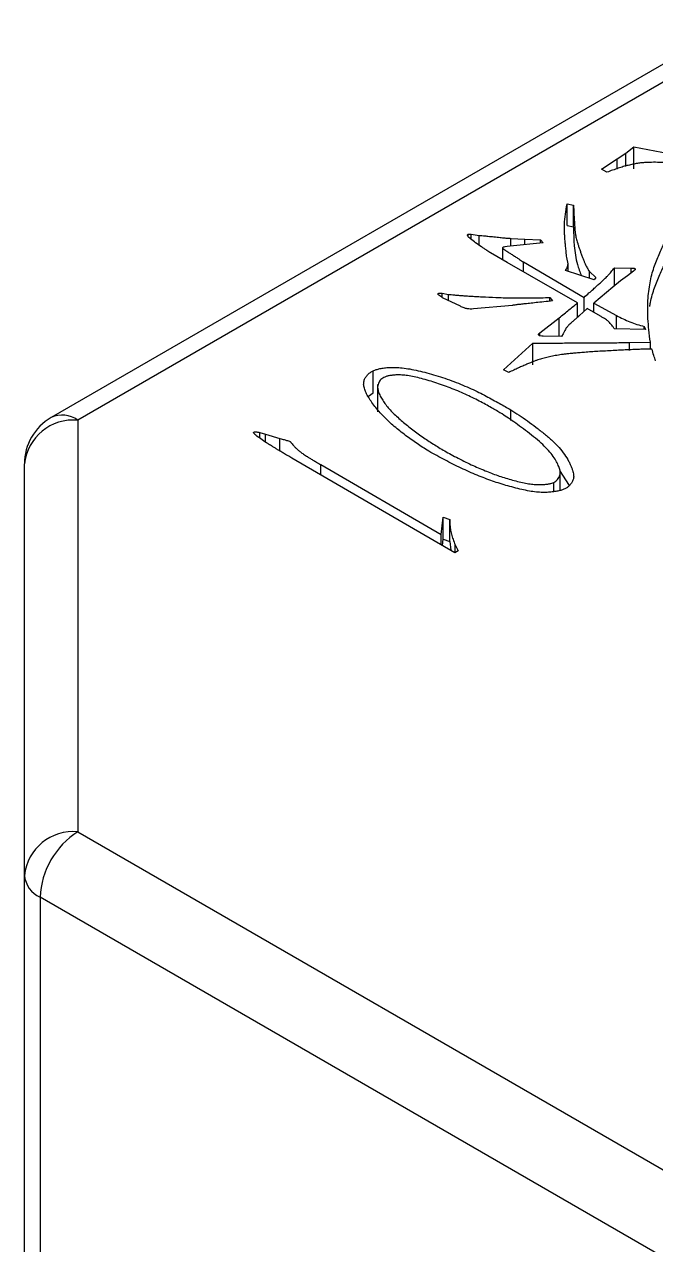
# Model space of a CAD drawing. Header units: millimetres. Extents: x 2 to 292, y 3 to 207.
# Drawn here: x 237.591 to 239.95, y 172.615 to 177.174 of the extents above; entities that cross this region are included whole.
import ezdxf

# ---------------------------------------------------------------- set-up
doc = ezdxf.new("R2010")
doc.units = ezdxf.units.MM

msp = doc.modelspace()

# ---------------------------------------------------------------- linework, layer by layer
at = {"color": 7, "linetype": 'Continuous', "lineweight": 25}
for p, q in [((245.69316028, 180.32462782), (237.69072156, 175.70491828)), ((245.79315157, 180.31472654), (237.79071285, 175.695017)), ((239.80640577, 176.67115087), (239.83960866, 176.69307031)), ((239.83960866, 176.69307031), (239.86957507, 176.71567854)), ((239.83960866, 176.64255945), (239.83960866, 176.69307031)), ((239.86957507, 176.71567854), (240.07543134, 176.67645872)), ((239.86957507, 176.6340246), (239.86957507, 176.71567854)), ((239.74783324, 176.6334058), (239.80640577, 176.67115087)), ((239.76860531, 176.62141434), (239.74783324, 176.6334058)), ((239.61962134, 176.50355863), (239.64362924, 176.49893881)), ((239.61962134, 176.42190468), (239.61962134, 176.50355863)), ((239.64362924, 176.41728486), (239.64362924, 176.49893881)), ((239.61962134, 176.42190468), (239.64362924, 176.41728486)), ((239.24945532, 176.38161427), (239.24945532, 176.38953769)), ((239.26086315, 176.3894396), (239.29083009, 176.38550804)), ((239.26086315, 176.37064948), (239.26086315, 176.3894396)), ((239.29083009, 176.3485897), (239.29083009, 176.38550804)), ((239.52988886, 176.35759188), (239.40695467, 176.34501024)), ((239.40916882, 176.37420324), (239.46212068, 176.37155034)), ((239.40916882, 176.3452363), (239.40916882, 176.37420324)), ((239.46212068, 176.37155034), (239.51950295, 176.36889546)), ((239.51950295, 176.36889546), (239.52988886, 176.35759188)), ((239.51950295, 176.35652882), (239.51950295, 176.36889546)), ((239.39554644, 176.28396952), (239.3333988, 176.31984658)), ((239.37843165, 176.33894327), (239.37843165, 176.29384964)), ((239.39537535, 176.34363464), (239.38635105, 176.34235689)), ((239.40695467, 176.34501024), (239.39537535, 176.34363464)), ((239.65861192, 176.13328464), (239.39554644, 176.28396952)), ((239.45633233, 176.28603376), (239.68279038, 176.15392625)), ((239.45633233, 176.24915101), (239.45633233, 176.28603376)), ((239.62302681, 176.27866121), (239.61842898, 176.30254704)), ((239.62302681, 176.25169398), (239.62302681, 176.27866121)), ((239.79652931, 176.26480281), (239.85850757, 176.26342644)), ((239.79652931, 176.19710549), (239.79652931, 176.26480281)), ((239.72059004, 176.21958688), (239.61366191, 176.25477568)), ((239.70339242, 176.25074642), (239.72757101, 176.22754877)), ((239.70339242, 176.22524657), (239.70339242, 176.25074642)), ((239.72757101, 176.22754877), (239.72059004, 176.21958688)), ((239.84590724, 176.23492132), (239.81951607, 176.21555708)), ((239.86770375, 176.25143361), (239.84590724, 176.23492132)), ((239.79074202, 176.19245713), (239.71956772, 176.13269515)), ((239.81951607, 176.21555708), (239.79074202, 176.19245713)), ((239.15291269, 176.16926009), (239.17589853, 176.16523029)), ((239.22068008, 176.1207027), (239.15410413, 176.15264866)), ((239.17589853, 176.1421907), (239.17589853, 176.16523029)), ((239.55525889, 176.15323807), (239.56547502, 176.14065643)), ((239.55525889, 176.13957103), (239.55525889, 176.15323807)), ((239.65861192, 176.08032083), (239.65861192, 176.13328464)), ((239.68279038, 176.10234801), (239.68279038, 176.15392625)), ((239.71956772, 176.13269515), (239.80453234, 176.08620177)), ((239.71956772, 176.09809561), (239.71956772, 176.13269515)), ((239.41495651, 176.12414338), (239.27022739, 176.1107754)), ((239.69419861, 176.11274088), (239.65060955, 176.07303003)), ((239.65861152, 176.08637737), (239.66266368, 176.08401347)), ((239.74476851, 176.0835475), (239.69419861, 176.11274088)), ((239.71484187, 176.10082389), (239.71956864, 176.10503434)), ((239.80453234, 176.03642065), (239.80453234, 176.08620177)), ((239.51728906, 176.02122872), (239.58965362, 176.07755131)), ((239.58965362, 176.00753975), (239.58965362, 176.07755131)), ((239.91248333, 176.03449885), (239.79653024, 176.03656286)), ((239.90805725, 176.04511402), (239.91248333, 176.03449885)), ((239.90805725, 176.03457705), (239.90805725, 176.04511402)), ((239.51728906, 176.01038543), (239.51728906, 176.02122872)), ((239.59884716, 176.00736971), (239.5298878, 176.00864784)), ((239.60463708, 176.01719877), (239.59884716, 176.00736971)), ((239.61144854, 176.03056645), (239.60463708, 176.01719877)), ((239.38175349, 175.88322425), (239.49089775, 175.98338511)), ((239.49089775, 175.90173117), (239.49089775, 175.98338511)), ((239.8528894, 175.9853515), (239.93087226, 175.98672779)), ((239.93087226, 175.96053289), (239.93087226, 175.98672779)), ((238.89478379, 175.79783506), (238.89478379, 175.879489)), ((239.40116606, 175.87319735), (239.38175349, 175.88322425)), ((238.91112386, 175.82825307), (238.91112386, 175.72618526)), ((238.87756285, 175.78507855), (238.89478379, 175.79783506)), ((239.40865608, 175.69379754), (239.40865608, 175.73421006)), ((237.79071285, 175.695017), (237.79071259, 174.15784922)), ((238.47149535, 175.64849716), (238.49209726, 175.64309115)), ((238.47149535, 175.62741196), (238.47149535, 175.64849716)), ((238.49209726, 175.64309115), (238.54624305, 175.62657765)), ((238.49209726, 175.61362291), (238.49209726, 175.64309115)), ((238.54624305, 175.57996097), (238.54624305, 175.62657765)), ((239.20024729, 175.19988192), (238.59102434, 175.55295506)), ((237.59071262, 173.99454073), (237.59071315, 175.53170866)), ((238.69897428, 175.52897167), (239.14848543, 175.26829466)), ((239.59087271, 175.50721027), (239.62681502, 175.4511614)), ((239.59393784, 175.43515272), (239.59393784, 175.50946363)), ((239.57058375, 175.4308602), (239.57058375, 175.4628185)), ((239.14848543, 175.26829466), (239.15648727, 175.33267792)), ((239.15648727, 175.33267792), (239.18066613, 175.32402784)), ((239.15648727, 175.25102397), (239.15648727, 175.33267792)), ((239.18066613, 175.2423739), (239.18066613, 175.32402784)), ((239.14848543, 175.22988034), (239.14848543, 175.26829466)), ((239.15349853, 175.22697505), (239.15648727, 175.25102397)), ((239.15648727, 175.25102397), (239.18066613, 175.2423739)), ((239.18066613, 175.2423739), (239.18435292, 175.20909354)), ((239.20126883, 175.22976356), (239.21284709, 175.20715563)), ((239.20126883, 175.20047205), (239.20126883, 175.22976356)), ((239.21284709, 175.20715563), (239.20024729, 175.19988192)), ((237.79071259, 174.15784922), (278.60290738, 150.59747066)), ((237.59071262, 167.62552257), (237.59071262, 173.99454073)), ((278.46148574, 150.3525215), (237.64929095, 173.91290005)), ((237.64929095, 173.91290005), (237.64929095, 167.54388189))]:
    msp.add_line(p, q, dxfattribs=at)
at = {"color": 8, "linetype": 'Continuous', "lineweight": 25}
for p, q in [((239.80640577, 176.63267145), (239.80640577, 176.67115087)), ((239.46212068, 176.35065708), (239.46212068, 176.37155034)), ((239.85850757, 176.2444681), (239.85850757, 176.26342644)), ((239.15291269, 176.15340414), (239.15291269, 176.16926009)), ((239.8528894, 175.95603566), (239.8528894, 175.9853515)), ((238.69897428, 175.49039309), (238.69897428, 175.52897167))]:
    msp.add_line(p, q, dxfattribs=at)
at = {"color": 7, "linetype": 'Continuous', "lineweight": 25}
for centre, radius, start, end in [((237.77405128, 175.51130049), 0.1844705, 84.81792234, 173.64830432), ((237.79071349, 175.53170864), 0.2, 119.99731173, 180), ((237.77405119, 173.97413222), 0.18447097, 84.81798938, 173.64821561), ((237.95633526, 173.89892726), 0.30736209, 122.6055238, 177.39441444), ((237.69080856, 174.00452525), 0.10059269, 185.69638205, 245.62355504)]:
    msp.add_arc(centre, radius, start, end, dxfattribs=at)
at = {"color": 8, "linetype": 'Continuous', "lineweight": 25}
msp.add_arc((237.7321291, 175.6132378), 0.10059768, 54.38351567, 114.30634177, dxfattribs=at)
at = {"color": 7, "linetype": 'Continuous', "lineweight": 25}
for points, knots in [([(240.28332977, 176.61482833), (240.2700622, 176.61727798), (240.24448122, 176.6220011), (240.20729221, 176.62842365), (240.17306706, 176.63436783), (240.14165147, 176.63945706), (240.11320384, 176.64395295), (240.08751668, 176.64756055), (240.0647071, 176.65053989), (240.03848256, 176.65354068), (240.0085165, 176.65611248), (239.97464612, 176.65809018), (239.94290161, 176.65854595), (239.91756189, 176.65805743), (239.89752615, 176.65651945), (239.88181914, 176.65428807), (239.86517811, 176.65111589), (239.84763843, 176.64704365), (239.82905593, 176.64214403), (239.80984718, 176.63593303), (239.78934962, 176.62912811), (239.7756629, 176.62403833), (239.76860605, 176.62141405)], [0, 0, 0, 0, 0.0775518776, 0.1495263779, 0.2161134198, 0.2765335656, 0.3311868064, 0.3803134394, 0.4237048191, 0.4613836943, 0.5291332544, 0.5923020043, 0.6507822196, 0.7058232383, 0.7332619899, 0.7631530737, 0.7957295756, 0.8307607435, 0.8683679984, 0.9093742167, 0.9532734898, 1, 1, 1, 1]), ([(239.61842864, 176.30254733), (239.61761883, 176.30962399), (239.61605942, 176.32325115), (239.61406143, 176.34284601), (239.61223062, 176.36082931), (239.61119075, 176.37718597), (239.61000669, 176.39192514), (239.60957635, 176.40503418), (239.60927669, 176.41650422), (239.6101109, 176.43604413), (239.61239505, 176.46494041), (239.61716445, 176.49043194), (239.61962052, 176.50355918)], [0, 0, 0, 0, 0.105649809, 0.20344443067, 0.29241177109, 0.37399526592, 0.44726811286, 0.51220130363, 0.56931054262, 0.61812983616, 0.80335027588, 1, 1, 1, 1]), ([(239.64362847, 176.49893935), (239.64392821, 176.49274704), (239.6445007, 176.48091985), (239.64506946, 176.46400979), (239.64595415, 176.44880803), (239.646859, 176.43531123), (239.64748986, 176.42348098), (239.64816131, 176.41332343), (239.64884122, 176.40480425), (239.64953089, 176.39756091), (239.65043326, 176.39064253), (239.65180986, 176.38323573), (239.65370837, 176.37488109), (239.6560674, 176.36559913), (239.65922864, 176.35535731), (239.6627527, 176.3441133), (239.66685741, 176.33192602), (239.67135066, 176.31918132), (239.67592767, 176.30658927), (239.68057484, 176.29487223), (239.6848206, 176.28441951), (239.68857179, 176.27519137), (239.69275095, 176.26732992), (239.69656267, 176.26070745), (239.69949954, 176.25517144), (239.70219531, 176.25210747), (239.70339296, 176.25074623)], [0, 0, 0, 0, 0.0737732403, 0.1409054573, 0.2014176199, 0.2549103477, 0.3017601239, 0.3423707289, 0.3759640421, 0.4033224658, 0.4287602688, 0.4585791646, 0.4920225779, 0.5291057689, 0.5702896934, 0.6159045004, 0.6651869974, 0.7181419238, 0.7707940915, 0.818407852, 0.8612835022, 0.8986652119, 0.9312555128, 0.9591430767, 0.9818484481, 1, 1, 1, 1]), ([(239.64362924, 176.41728486), (239.64431736, 176.37008408), (239.64521063, 176.30881122), (239.6674022, 176.24912192), (239.67249878, 176.23541353)], [0, 0, 0, 0, 0.7703374362, 1, 1, 1, 1]), ([(239.33339803, 176.31984713), (239.3312395, 176.32128789), (239.32639489, 176.32452153), (239.31848574, 176.32985238), (239.30930486, 176.33620644), (239.2952881, 176.34549503), (239.27785403, 176.35722245), (239.26268186, 176.36901508), (239.25257441, 176.37742606), (239.24857895, 176.3824408), (239.24649778, 176.38669813), (239.24858864, 176.38870565), (239.24945533, 176.38953779)], [0, 0, 0, 0, 0.0656670126, 0.1473827621, 0.2419650604, 0.3508790533, 0.5721471305, 0.7738771989, 0.858778263, 0.9219701141, 0.9676558431, 1, 1, 1, 1]), ([(239.24945533, 176.38953779), (239.25057454, 176.38994373), (239.25410977, 176.39122597), (239.25812161, 176.39016475), (239.26086337, 176.38943949)], [0, 0, 0, 0, 0.3165856051, 1, 1, 1, 1]), ([(239.29083074, 176.38550772), (239.29253425, 176.38537999), (239.29788376, 176.38497888), (239.30883711, 176.38395134), (239.32558427, 176.38229234), (239.34627432, 176.38007789), (239.36738007, 176.37788867), (239.38553444, 176.37609177), (239.39892653, 176.37488186), (239.40632804, 176.37439187), (239.40916782, 176.37420388)], [0, 0, 0, 0, 0.0429566747, 0.1348958615, 0.2774659769, 0.4678888751, 0.6611053097, 0.8137078753, 0.9285244439, 1, 1, 1, 1]), ([(239.93087258, 175.98672773), (239.92887667, 176.0018928), (239.92501263, 176.03125214), (239.92142078, 176.07382763), (239.92085282, 176.11343254), (239.92208715, 176.15008433), (239.92544291, 176.18402254), (239.93078491, 176.21538829), (239.93733306, 176.24441503), (239.94905336, 176.27924741), (239.96519416, 176.31949325), (239.98018017, 176.35057545), (239.98740194, 176.36555398)], [0, 0, 0, 0, 0.1191746202, 0.2307203239, 0.3339370348, 0.4294683612, 0.5179378814, 0.6002254439, 0.6764039787, 0.7472033221, 0.8781771388, 1, 1, 1, 1]), ([(239.38635175, 176.34235652), (239.38452049, 176.34212602), (239.38134157, 176.34172588), (239.37762963, 176.33941552), (239.37980409, 176.33624422), (239.38391367, 176.33298745), (239.39023003, 176.32859722), (239.39856504, 176.32332942), (239.40825266, 176.31680381), (239.41955604, 176.30982276), (239.43090373, 176.30279843), (239.44071806, 176.29622422), (239.44919931, 176.29082285), (239.45412878, 176.28751333), (239.45633238, 176.28603389)], [0, 0, 0, 0, 0.042700078, 0.0741242501, 0.1087624277, 0.1631287346, 0.2387547043, 0.3325433552, 0.4466008131, 0.5788945233, 0.7111882336, 0.8270777627, 0.9226991262, 1, 1, 1, 1]), ([(239.6136611, 176.2547763), (239.61637062, 176.25869134), (239.62168453, 176.26636954), (239.62258472, 176.27461879), (239.6230259, 176.27866181)], [0, 0, 0, 0, 0.5098917752, 1, 1, 1, 1]), ([(239.68279038, 176.15392634), (239.68890739, 176.15936999), (239.70051597, 176.16970071), (239.71710827, 176.18422252), (239.73107137, 176.1971917), (239.74357728, 176.20818782), (239.75353295, 176.21758781), (239.76192215, 176.22505893), (239.76785172, 176.23085835), (239.7754066, 176.23858636), (239.78466184, 176.24974042), (239.7924192, 176.25958514), (239.79653019, 176.26480232)], [0, 0, 0, 0, 0.1508410343, 0.2862595205, 0.4043794686, 0.5057929235, 0.5920196614, 0.6604850988, 0.7127357453, 0.748542243, 0.8667407478, 1, 1, 1, 1]), ([(239.85850818, 176.2634262), (239.86096085, 176.26336649), (239.86483322, 176.26327223), (239.86998393, 176.26310344), (239.87236381, 176.26168299), (239.87542563, 176.26016714), (239.8726901, 176.25587975), (239.86973397, 176.25324483), (239.86770271, 176.25143429)], [0, 0, 0, 0, 0.21594654168, 0.34094425457, 0.41752865233, 0.50793206954, 0.66188354157, 1, 1, 1, 1]), ([(239.92838778, 176.11917723), (239.92925398, 176.1242865), (239.93198624, 176.13905949), (239.93733306, 176.16276095), (239.94905336, 176.19759332), (239.96519416, 176.23783917), (239.98018017, 176.26892137), (239.98740194, 176.2838999)], [0.55999920819, 0.55999920819, 0.55999920819, 0.55999920819, 0.60022544388, 0.67640397872, 0.74720332212, 0.87817713876, 1, 1, 1, 1]), ([(239.15410459, 176.15264852), (239.15302608, 176.15333665), (239.14957534, 176.15553835), (239.14367054, 176.15930675), (239.13717274, 176.16322637), (239.13611825, 176.16852525), (239.14421118, 176.17082809), (239.14956683, 176.16986311), (239.15291271, 176.16926025)], [0, 0, 0, 0, 0.0976076965, 0.3122981546, 0.5350806672, 0.6660532754, 0.7913710308, 1, 1, 1, 1]), ([(239.17589905, 176.16523019), (239.17941449, 176.16482621), (239.18699329, 176.1639553), (239.19937377, 176.16278595), (239.21367965, 176.16160796), (239.22998756, 176.16047774), (239.24824643, 176.15914907), (239.26847102, 176.15793578), (239.29058281, 176.15649303), (239.32343538, 176.15479277), (239.36812983, 176.15284705), (239.42584134, 176.15184781), (239.48881212, 176.15199819), (239.53250195, 176.15281357), (239.55525877, 176.15323828)], [0, 0, 0, 0, 0.0282464171, 0.060895268, 0.0988487862, 0.142122455, 0.1903340477, 0.2438778104, 0.3023612689, 0.3656961531, 0.503811388, 0.6555213167, 0.820570642, 1, 1, 1, 1]), ([(239.56547492, 176.14065661), (239.55447179, 176.13945296), (239.5338421, 176.13719624), (239.50480985, 176.13438924), (239.47995681, 176.13153813), (239.4591242, 176.12928771), (239.44228553, 176.12756779), (239.42959299, 176.12606709), (239.42087784, 176.12505589), (239.41648672, 176.12437898), (239.41495697, 176.12414317)], [0, 0, 0, 0, 0.2192546319, 0.4110789008, 0.5762718688, 0.7153194902, 0.826039548, 0.9110306289, 0.9690054584, 1, 1, 1, 1]), ([(239.58965315, 176.07755167), (239.59593584, 176.08270283), (239.6081213, 176.09269367), (239.62607435, 176.1070655), (239.64245971, 176.12062365), (239.65336097, 176.12916846), (239.65861216, 176.13328454)], [0, 0, 0, 0, 0.2759410108, 0.5351957356, 0.776101176, 1, 1, 1, 1]), ([(239.27022817, 176.11077514), (239.26591776, 176.11052832), (239.25787355, 176.11006768), (239.24544803, 176.11121995), (239.23295543, 176.1148939), (239.22513673, 176.11859381), (239.22067984, 176.12070287)], [0, 0, 0, 0, 0.2378919997, 0.4439599359, 0.6830400715, 1, 1, 1, 1]), ([(239.79653019, 176.03656294), (239.79423751, 176.03968431), (239.79004131, 176.04539722), (239.78384844, 176.05306854), (239.7788464, 176.05912694), (239.7744616, 176.06396674), (239.76926034, 176.06822363), (239.76269127, 176.07271408), (239.75429646, 176.07790525), (239.74813057, 176.08155658), (239.74476837, 176.08354762)], [0, 0, 0, 0, 0.18072917551, 0.33078153496, 0.45108745202, 0.53863106482, 0.62148362004, 0.72816019507, 0.85176826008, 1, 1, 1, 1]), ([(239.80453285, 176.08620157), (239.81266344, 176.08197313), (239.82868204, 176.07364242), (239.85406049, 176.06248913), (239.88047825, 176.05293214), (239.89889235, 176.04771231), (239.90805651, 176.04511455)], [0, 0, 0, 0, 0.2601205471, 0.5124800636, 0.7573756307, 1, 1, 1, 1]), ([(239.65060951, 176.07303013), (239.64743832, 176.07014429), (239.6415343, 176.06477151), (239.63330643, 176.05741376), (239.62702807, 176.05116948), (239.62082044, 176.04484391), (239.61507986, 176.03823971), (239.6125763, 176.03295123), (239.6114476, 176.03056699)], [0, 0, 0, 0, 0.21219805881, 0.39506392159, 0.54369726384, 0.66027846704, 0.84684122653, 1, 1, 1, 1]), ([(239.52988866, 176.00864736), (239.52634684, 176.00886268), (239.52039268, 176.00922466), (239.51254576, 176.01177215), (239.51155425, 176.01697214), (239.51511393, 176.0196146), (239.51728875, 176.02122903)], [0, 0, 0, 0, 0.307979304, 0.5177427566, 0.7053608923, 1, 1, 1, 1]), ([(239.936832, 175.96087633), (239.93177981, 175.96078999), (239.92110382, 175.96060753), (239.90419615, 175.96006442), (239.88540439, 175.95949941), (239.8646787, 175.95873702), (239.84205084, 175.95758481), (239.81746527, 175.95644225), (239.79101522, 175.95507004), (239.76333093, 175.95348505), (239.73577946, 175.95202104), (239.70972143, 175.95036252), (239.68590631, 175.94854734), (239.66421455, 175.94689249), (239.64465772, 175.94528891), (239.6273291, 175.94344791), (239.61211153, 175.94187717), (239.59501384, 175.93947743), (239.57559878, 175.93639433), (239.55392056, 175.93211005), (239.53377885, 175.92725764), (239.51779073, 175.9226276), (239.50487739, 175.91827577), (239.49381235, 175.91433375), (239.48175595, 175.90938504), (239.46814303, 175.90375435), (239.45325864, 175.89726405), (239.43694153, 175.89005102), (239.41948992, 175.88189301), (239.40745844, 175.87618401), (239.40116517, 175.87319781)], [0, 0, 0, 0, 0.0265188377, 0.0560381524, 0.0888443333, 0.1252533908, 0.1649954029, 0.2080265713, 0.2546693452, 0.3043324654, 0.3539955856, 0.3998386604, 0.4418731868, 0.4800305203, 0.514649148, 0.5454936153, 0.5724765679, 0.5957351272, 0.6377865281, 0.6780935421, 0.7158677976, 0.7522256691, 0.7718395107, 0.7943146754, 0.8204189464, 0.8494291648, 0.8821866517, 0.9182825914, 0.9572562537, 1, 1, 1, 1]), ([(239.49089702, 175.98338573), (239.51291849, 175.98337932), (239.55497504, 175.98336708), (239.61508062, 175.98344981), (239.66916868, 175.9836858), (239.71735659, 175.98382497), (239.75958126, 175.98417953), (239.79596864, 175.98436749), (239.82638354, 175.98493937), (239.84471623, 175.9852245), (239.85288929, 175.98535161)], [0, 0, 0, 0, 0.1824869564, 0.3485131268, 0.4980801367, 0.6307157448, 0.747835719, 0.8480253501, 0.9322467579, 1, 1, 1, 1]), ([(239.95045353, 175.91703707), (239.94811098, 175.92377908), (239.94305233, 175.93833821), (239.93900506, 175.95300266), (239.936832, 175.96087633)], [0, 0, 0, 0, 0.46307807355, 1, 1, 1, 1]), ([(239.09587253, 175.58293473), (239.08158021, 175.59238559), (239.05225898, 175.61177438), (239.00914812, 175.64259708), (238.9672869, 175.67640341), (238.93554156, 175.7069657), (238.91211491, 175.73231206), (238.89648033, 175.75129766), (238.88342806, 175.77014331), (238.87238122, 175.78840983), (238.86420833, 175.8056603), (238.85912468, 175.82134281), (238.85865049, 175.83529909), (238.86190839, 175.84739562), (238.86774375, 175.85768272), (238.87521105, 175.86641804), (238.883845, 175.87385806), (238.89123718, 175.87766278), (238.89478464, 175.87948865)], [0, 0, 0, 0, 0.1100356996, 0.2257422993, 0.3473479585, 0.4742115165, 0.537977691, 0.5992995693, 0.658483085, 0.7159216091, 0.7689037409, 0.81525236, 0.8554905995, 0.8906904812, 0.9221353638, 0.9500252002, 0.9760174143, 1, 1, 1, 1]), ([(238.89478464, 175.87948865), (238.89844122, 175.88107924), (238.90614536, 175.88443051), (238.92032249, 175.88800169), (238.93708135, 175.89056887), (238.95651529, 175.89241847), (238.97906249, 175.8925636), (239.00445443, 175.89056961), (239.03283515, 175.88640244), (239.06354277, 175.88006279), (239.09616044, 175.87223906), (239.12927142, 175.86255601), (239.16314386, 175.85181504), (239.19668853, 175.8394972), (239.22944658, 175.82638956), (239.26064891, 175.81292905), (239.28988345, 175.79924666), (239.31694722, 175.78534694), (239.34194737, 175.77151746), (239.36565481, 175.75846851), (239.3877384, 175.74611847), (239.40185581, 175.73808154), (239.40865701, 175.73420967)], [0, 0, 0, 0, 0.0225590137, 0.0475301006, 0.0757643988, 0.1081277112, 0.1445859425, 0.1867060675, 0.2343815231, 0.2890098862, 0.3477030445, 0.4087755487, 0.4722905728, 0.5385753052, 0.6050815026, 0.6691843389, 0.7309787412, 0.7909665283, 0.8480941088, 0.9020402514, 0.9528069391, 1, 1, 1, 1]), ([(238.93394655, 175.8543253), (238.93159044, 175.85292652), (238.92652954, 175.84992195), (238.92033612, 175.84416774), (238.91629381, 175.83684857), (238.91221704, 175.82838645), (238.91054858, 175.81812104), (238.91234785, 175.80613007), (238.91764133, 175.79242533), (238.92536955, 175.77723335), (238.93536043, 175.76117916), (238.94775486, 175.74508768), (238.96161668, 175.72911623), (238.98319557, 175.70814476), (239.01307848, 175.68204709), (239.05214969, 175.65162887), (239.09290266, 175.62285969), (239.12796762, 175.60043775), (239.15669187, 175.5832488), (239.18040436, 175.57006404), (239.20620557, 175.55612046), (239.22439396, 175.54670961), (239.23379057, 175.54184771)], [0, 0, 0, 0, 0.0154082373, 0.0330966877, 0.0529323012, 0.0759340014, 0.1024907062, 0.1339305397, 0.1707234071, 0.2133637962, 0.2591007965, 0.3055110574, 0.3525592702, 0.4002889762, 0.4983162656, 0.5998407573, 0.6996397062, 0.7921072845, 0.8386518944, 0.8884941504, 0.9423930924, 1, 1, 1, 1]), ([(239.37630587, 175.71828599), (239.37092191, 175.72153397), (239.35943348, 175.72846459), (239.34105851, 175.73935418), (239.31988131, 175.7510493), (239.28858767, 175.76821683), (239.24576867, 175.78962872), (239.19048188, 175.81309372), (239.13357548, 175.8338775), (239.08565545, 175.84823551), (239.04898221, 175.85703556), (239.02464846, 175.86155522), (239.00303697, 175.86414167), (238.98407025, 175.8643955), (238.96784294, 175.86337637), (238.95420977, 175.86127024), (238.94263672, 175.8585789), (238.93674207, 175.85569363), (238.93394655, 175.8543253)], [0, 0, 0, 0, 0.0441095986, 0.0941222302, 0.149141366, 0.2100904639, 0.3386543666, 0.4696936887, 0.5984022077, 0.7197497632, 0.7749713966, 0.8231655401, 0.8644002961, 0.8994548954, 0.9301995541, 0.9564784621, 0.979360077, 1, 1, 1, 1]), ([(239.570583, 175.46281909), (239.57301707, 175.46444557), (239.57813193, 175.46786337), (239.58399022, 175.47421468), (239.58880654, 175.48169715), (239.59335974, 175.49052416), (239.59452589, 175.5016558), (239.59147427, 175.51522956), (239.58478121, 175.53152138), (239.57442541, 175.55036321), (239.55978728, 175.57113423), (239.53986723, 175.59305584), (239.51563339, 175.61614499), (239.48704479, 175.63944303), (239.45722491, 175.66212675), (239.42847365, 175.68302975), (239.40197363, 175.70161063), (239.38453443, 175.7129402), (239.37630587, 175.71828599)], [0, 0, 0, 0, 0.0217090341, 0.0456184045, 0.0722952835, 0.1025559738, 0.1384836516, 0.1842056691, 0.2407014696, 0.3078521087, 0.3841831054, 0.4674224847, 0.5582287999, 0.6573485516, 0.7563449737, 0.8465493321, 0.9275953302, 1, 1, 1, 1]), ([(239.40865701, 175.73420967), (239.41911983, 175.72753169), (239.44050255, 175.713884), (239.47196495, 175.69211284), (239.50353946, 175.66867021), (239.53534862, 175.64418146), (239.564648, 175.61882564), (239.59010135, 175.59332203), (239.61034379, 175.56784017), (239.6231309, 175.54668609), (239.63118532, 175.53040535), (239.63587497, 175.5192089), (239.63985877, 175.50894876), (239.64210093, 175.49950242), (239.64371505, 175.49098478), (239.64439945, 175.48332586), (239.64356472, 175.47656657), (239.64106831, 175.46891097), (239.63628479, 175.46060407), (239.62937525, 175.45176508), (239.62111519, 175.44419076), (239.61413404, 175.44018014), (239.61076652, 175.43824552)], [0, 0, 0, 0, 0.0791616967, 0.1617816889, 0.2492010428, 0.3402336827, 0.4308368563, 0.5170200489, 0.5987473062, 0.6769184471, 0.7137579154, 0.7475742058, 0.7781967012, 0.8061441594, 0.8313401869, 0.8535385757, 0.8734676765, 0.8907568093, 0.9219139191, 0.9501420554, 0.9759498524, 1, 1, 1, 1]), ([(238.59102442, 175.55295497), (238.58565521, 175.55621132), (238.57536033, 175.56245501), (238.56027968, 175.57118528), (238.54710308, 175.5793654), (238.53487833, 175.58646827), (238.52440828, 175.59293889), (238.5154187, 175.59862156), (238.50744767, 175.60326999), (238.49566387, 175.61094481), (238.47932357, 175.62141718), (238.46379856, 175.63295703), (238.45292282, 175.64128731), (238.44896962, 175.64565531), (238.44670106, 175.64960751), (238.44951674, 175.65061934), (238.45072262, 175.65105269)], [0, 0, 0, 0, 0.1035990043, 0.1986395609, 0.2840905735, 0.360979878, 0.429352696, 0.4881207336, 0.5383188809, 0.580017961, 0.7244914899, 0.8621057041, 0.9195094817, 0.9600297953, 0.9828817993, 1, 1, 1, 1]), ([(238.45072262, 175.65105269), (238.45111969, 175.65108614), (238.45286911, 175.65123354), (238.45674452, 175.65146915), (238.46364458, 175.6509139), (238.4685124, 175.64941536), (238.47149546, 175.64849703)], [0, 0, 0, 0, 0.0554229661, 0.2441867868, 0.5368284451, 1, 1, 1, 1]), ([(238.54624363, 175.6265774), (238.55166478, 175.62520739), (238.56103833, 175.62283854), (238.57275034, 175.6193452), (238.58043263, 175.61717263), (238.58566894, 175.61480314), (238.58737458, 175.6107357), (238.59226716, 175.60581575), (238.59764165, 175.59913798), (238.60490423, 175.59177333), (238.61328901, 175.58402469), (238.62285606, 175.57599304), (238.63474414, 175.56760719), (238.64665656, 175.56004393), (238.65831163, 175.55274734), (238.66987523, 175.54598495), (238.68353365, 175.53781648), (238.69356216, 175.53207185), (238.69897508, 175.52897116)], [0, 0, 0, 0, 0.0762729469, 0.1318812677, 0.1695341996, 0.1871494921, 0.215001715, 0.2588390381, 0.3144473589, 0.3789548025, 0.447958262, 0.5183662623, 0.5963867798, 0.6896268398, 0.7465567497, 0.8179382308, 0.9017314688, 1, 1, 1, 1]), ([(239.61076652, 175.43824552), (239.60699249, 175.43671535), (239.59902116, 175.4334834), (239.58457897, 175.43023938), (239.56806594, 175.42747982), (239.54913573, 175.42533154), (239.52760081, 175.42469929), (239.50365826, 175.42648508), (239.47740794, 175.43028673), (239.4391507, 175.43845556), (239.39041748, 175.45130671), (239.34254946, 175.46670092), (239.30471978, 175.48079418), (239.27539469, 175.49257159), (239.24556305, 175.50573063), (239.2047877, 175.52489791), (239.15401522, 175.55031263), (239.1152785, 175.57204663), (239.09587253, 175.58293473)], [0, 0, 0, 0, 0.0227302649, 0.048009858, 0.0760740522, 0.107777898, 0.1431788517, 0.1821668764, 0.226682032, 0.2767465408, 0.3836331796, 0.491303903, 0.5473536566, 0.6062109028, 0.6678972529, 0.7329408289, 0.8662111837, 1, 1, 1, 1]), ([(239.23379057, 175.54184771), (239.24295469, 175.53750119), (239.26068058, 175.52909384), (239.28693723, 175.51722759), (239.31210086, 175.50665824), (239.34377486, 175.49403377), (239.38385827, 175.48010977), (239.42528181, 175.46870455), (239.45775027, 175.46074477), (239.48051986, 175.4571161), (239.50108963, 175.45453264), (239.5197701, 175.4543655), (239.5360355, 175.45522572), (239.54991664, 175.45686963), (239.56162321, 175.45912938), (239.56776301, 175.4616578), (239.570583, 175.46281909)], [0, 0, 0, 0, 0.0930644015, 0.1800116008, 0.261606812, 0.3372062881, 0.4820171219, 0.628017387, 0.6971543756, 0.7583280929, 0.8131803785, 0.8617419648, 0.9042396976, 0.9410990095, 0.9729470194, 1, 1, 1, 1]), ([(239.18066658, 175.32402754), (239.18082838, 175.3183252), (239.18113167, 175.30763592), (239.18250977, 175.29278875), (239.18425799, 175.28022257), (239.18757778, 175.26626875), (239.1930112, 175.24965493), (239.19844527, 175.23656543), (239.20126915, 175.2297633)], [0, 0, 0, 0, 0.17953091373, 0.33653810317, 0.46803089605, 0.5762760266, 0.77980611654, 1, 1, 1, 1])]:
    msp.add_open_spline(points, degree=3, knots=knots, dxfattribs=at)

doc.saveas('drawing.dxf')
